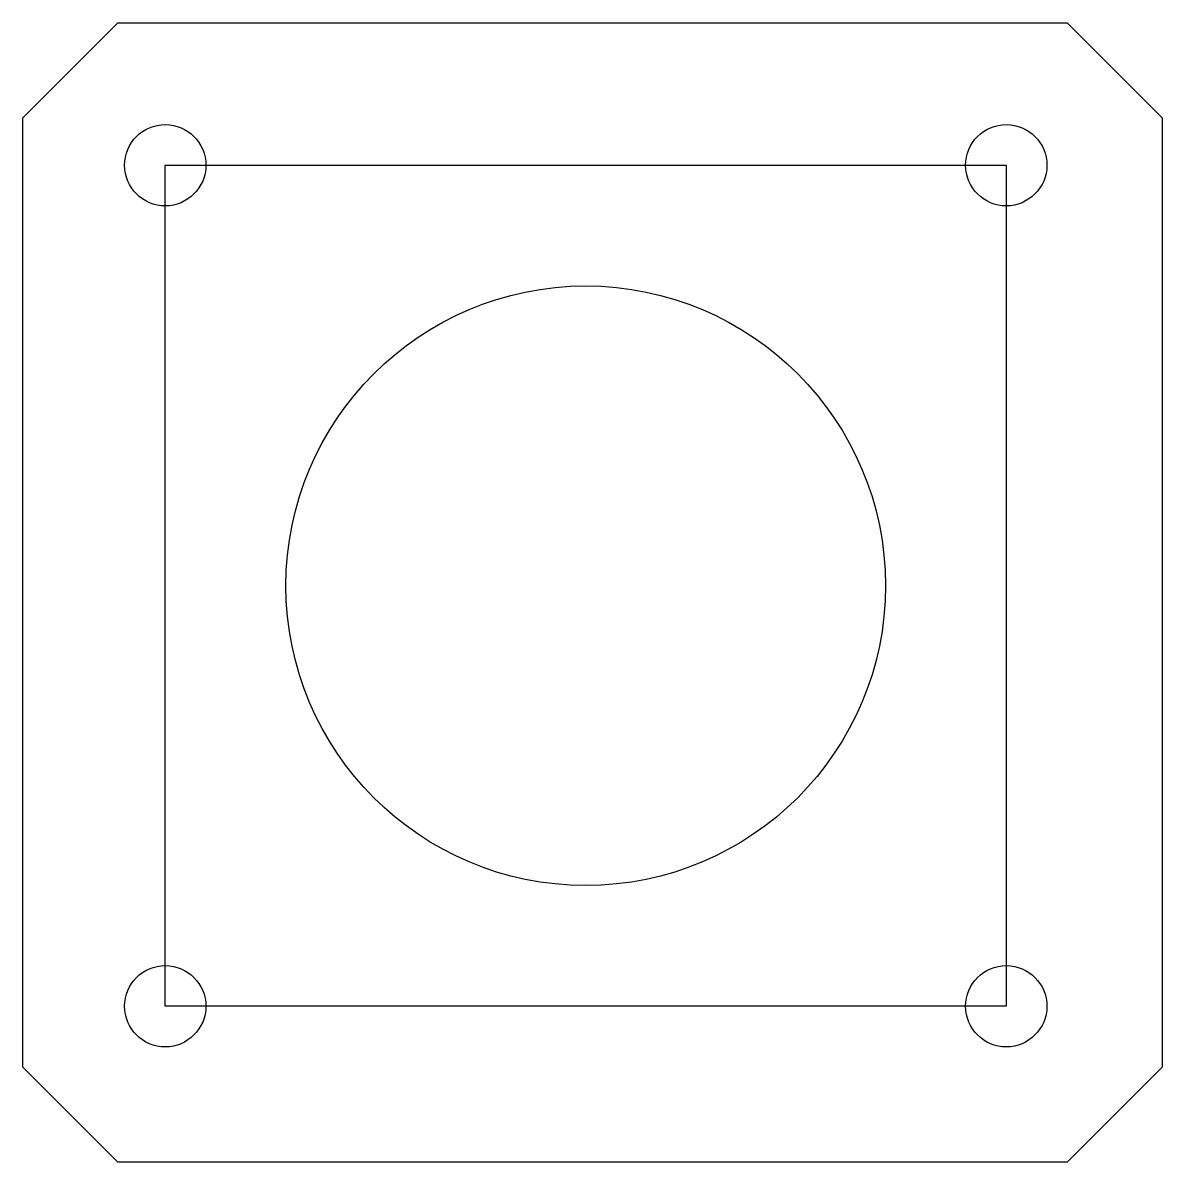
# Model space of a CAD drawing. Header units: millimetres. Extents: x -20.8 to 21.2, y -21.2 to 20.8.
import ezdxf

# ---------------------------------------------------------------- set-up
doc = ezdxf.new("R2010")
doc.units = ezdxf.units.MM
doc.layers.get('0').update_dxf_attribs({"linetype": 'CONTINUOUS'})

msp = doc.modelspace()

# ---------------------------------------------------------------- linework, layer by layer
for points in [[(17.75, -21.25), (-17.25, -21.25), (-20.75, -17.75), (-20.75, 17.25), (-17.25, 20.75), (17.75, 20.75), (21.25, 17.25), (21.25, -17.75)], [(-15.5, 15.5), (15.5, 15.5), (15.5, -15.5), (-15.5, -15.5)]]:
    msp.add_lwpolyline(points, close=True)
for centre, radius in [((-15.5, 15.5), 1.5), ((15.5, 15.5), 1.5), ((0, 0), 11.05), ((-15.5, -15.5), 1.5), ((15.5, -15.5), 1.5)]:
    msp.add_circle(centre, radius)

doc.saveas('drawing.dxf')
